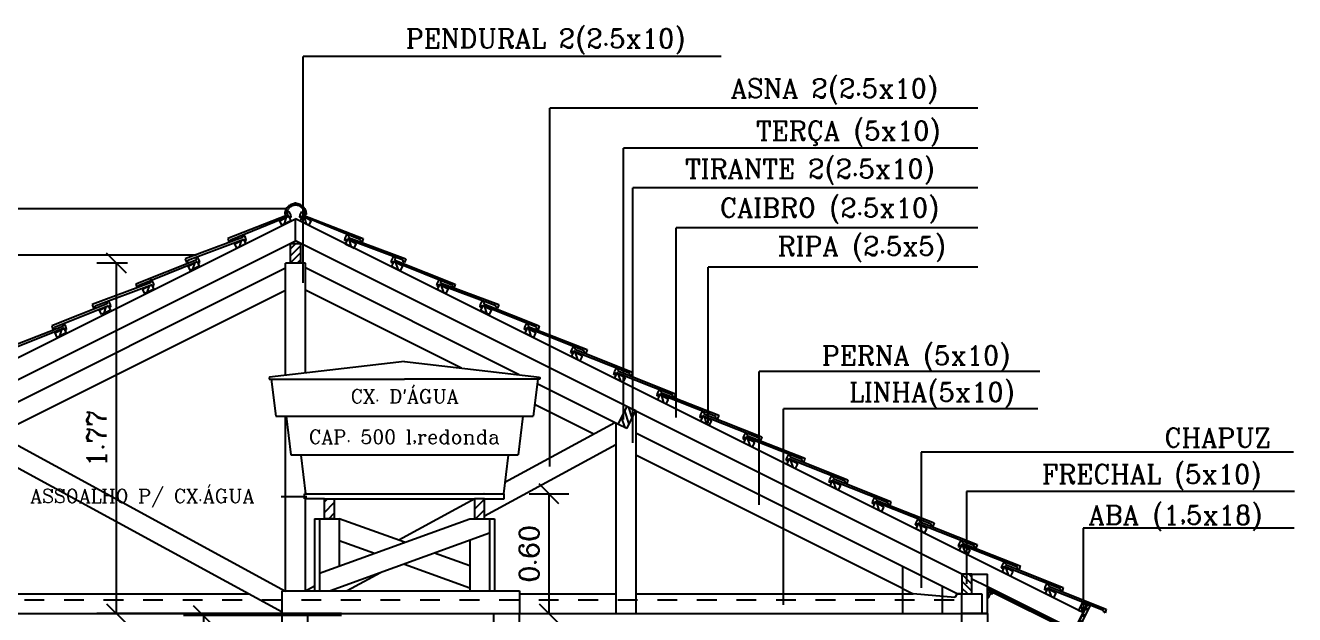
# Model space of a CAD drawing. Extents: x -36 to 60, y 199 to 483.
# Drawn here: x -30.54 to -24.12, y 210.05 to 213.03 of the extents above; entities that cross this region are included whole.
import ezdxf
from ezdxf.enums import TextEntityAlignment as Align

# ---------------------------------------------------------------- set-up
doc = ezdxf.new("R2010")
doc.units = 0
doc.header["$LTSCALE"] = 20
doc.linetypes.add('DASHED2', pattern=[0.375, 0.25, -0.125])
doc.layers.get('0').update_dxf_attribs({"linetype": 'CONTINUOUS'})
doc.layers.get('DEFPOINTS').update_dxf_attribs({"linetype": 'CONTINUOUS'})
for name, color, linetype in [('CONCRETO', 5, 'CONTINUOUS'), ('COTAS', 30, 'CONTINUOUS'), ('MADEIRAME', 244, 'CONTINUOUS'), ('PAREDECORTE', 3, 'CONTINUOUS'), ('PISO', 244, 'CONTINUOUS'), ('TEXTO', 1, 'CONTINUOUS'), ('VISTAL', 30, 'CONTINUOUS'), ('VISTAP', 244, 'CONTINUOUS')]:
    doc.layers.add(name, color=color, linetype=linetype)
doc.styles.add('ROMANC', font='romanc')
doc.dimstyles.get("Standard").update_dxf_attribs({"dimscale": 0, "dimtxt": 0.1, "dimasz": 0.05, "dimexe": 0.1, "dimexo": 0.062, "dimgap": 0.05, "dimtad": 1, "dimtoh": 1, "dimzin": 0, "dimtxsty": 'ROMANC', "dimblk1": 'DOT', "dimblk2": 'DOT', "dimsah": 1, "dimcen": 0.09, "dimclrd": 202, "dimclre": 202, "dimclrt": 244, "dimazin": 3, "dimtfac": 1, "dimtofl": 0, "dimtmove": 0, "dimatfit": 3, "dimtolj": 1, "dimtzin": 0})

# ---------------------------------------------------------------- blocks, each defined once
blk = doc.blocks.new('*X13')
at = {"color": 0, "linetype": 'DASHED2'}
for p, q in [((142.805, 77.539), (142.8141, 77.5481)), ((142.805, 77.5037), (142.83, 77.5287))]:
    blk.add_line(p, q, dxfattribs=at)
blk = doc.blocks.new('*X12')
at = {"color": 0, "linetype": 'DASHED2'}
for p, q in [((142.7874, 77.5214), (142.8024, 77.5364)), ((142.7874, 77.486), (142.8024, 77.501)), ((142.7874, 77.4507), (142.8024, 77.4657)), ((142.7874, 77.4153), (142.8024, 77.4303)), ((142.7874, 77.38), (142.8024, 77.395))]:
    blk.add_line(p, q, dxfattribs=at)
blk = doc.blocks.new('*X10')
at = {"color": 0, "linetype": 'DASHED2'}
for p, q in [((144.7944, 79.1395), (144.7978, 79.143)), ((144.8082, 79.118), (144.8332, 79.143)), ((144.8436, 79.118), (144.8444, 79.1188))]:
    blk.add_line(p, q, dxfattribs=at)
blk = doc.blocks.new('*X6')
at = {"color": 0, "linetype": 'DASHED2'}
for p, q in [((144.1572, 77.7245), (144.1722, 77.7395)), ((144.1572, 77.6892), (144.2072, 77.7392)), ((144.1572, 77.6538), (144.2072, 77.7038)), ((144.1782, 77.6395), (144.2072, 77.6685))]:
    blk.add_line(p, q, dxfattribs=at)
blk = doc.blocks.new('*X9')
at = {"color": 0, "linetype": 'DASHED2'}
for p, q in [((147.0522, 79.1346), (147.0796, 79.162)), ((147.0522, 79.0992), (147.1022, 79.1492)), ((147.0522, 79.0639), (147.1022, 79.1139)), ((147.0856, 79.062), (147.1022, 79.0785))]:
    blk.add_line(p, q, dxfattribs=at)
blk = doc.blocks.new('*X11')
at = {"color": 0, "linetype": 'DASHED2'}
for p, q in [((146.4352, 78.9772), (146.4741, 79.0161)), ((146.4352, 79.0126), (146.4388, 79.0161)), ((146.4352, 78.9419), (146.4852, 78.9919)), ((146.4448, 78.9161), (146.4852, 78.9565)), ((146.4802, 78.9161), (146.4852, 78.9212))]:
    blk.add_line(p, q, dxfattribs=at)
blk = doc.blocks.new('_OBLIQUE')
at = {"color": 0, "linetype": 'BYBLOCK'}
blk.add_line((-0.5, -0.5), (0.5, 0.5), dxfattribs=at)
blk = doc.blocks.new('*D18')
at = {"color": 30, "linetype": 'BYBLOCK'}
for p, q in [((-28.9412, 210.0419), (-29.7396, 210.0419)), ((-29.6396, 210.0419), (-29.6396, 207.4419)), ((-28.9712, 207.4419), (-29.7396, 207.4419))]:
    blk.add_line(p, q, dxfattribs=at)
at = {"layer": 'DEFPOINTS', "color": 0, "linetype": 'BYBLOCK'}
for p in [(-28.0412, 210.0419), (-29.6396, 207.4419), (-28.0712, 207.4419)]:
    blk.add_point(p, dxfattribs=at)
at = {"color": 30, "linetype": 'BYBLOCK', "xscale": 0.1, "yscale": 0.1, "zscale": 0.1}
for p, rotation in [((-29.6396, 210.0419), 90), ((-29.6396, 207.4419), 270)]:
    blk.add_blockref('_OBLIQUE', p, dxfattribs=dict(at, rotation=rotation))
at = {"color": 244, "linetype": 'BYBLOCK', "insert": (-29.7396, 208.7419), "char_height": 0.1, "attachment_point": 5, "rotation": 90, "style": 'ROMANC'}
blk.add_mtext('\\A1;2.60', dxfattribs=at)
blk = doc.blocks.new('*D19')
at = {"color": 30, "linetype": 'BYBLOCK'}
for p, q in [((-30.0237, 211.8244), (-30.1787, 211.8244)), ((-30.0787, 210.0519), (-30.0787, 211.8244)), ((-28.9412, 210.0519), (-30.1787, 210.0519))]:
    blk.add_line(p, q, dxfattribs=at)
at = {"layer": 'DEFPOINTS', "color": 0, "linetype": 'BYBLOCK'}
for p in [(-30.0787, 211.8244), (-29.1237, 211.8244), (-28.0412, 210.0519)]:
    blk.add_point(p, dxfattribs=at)
at = {"color": 30, "linetype": 'BYBLOCK', "xscale": 0.1, "yscale": 0.1, "zscale": 0.1}
for p, rotation in [((-30.0787, 211.8244), 90), ((-30.0787, 210.0519), 270)]:
    blk.add_blockref('_OBLIQUE', p, dxfattribs=dict(at, rotation=rotation))
at = {"color": 244, "linetype": 'BYBLOCK', "insert": (-30.1787, 210.9381), "char_height": 0.1, "attachment_point": 5, "rotation": 90, "style": 'ROMANC'}
blk.add_mtext('\\A1;1.77', dxfattribs=at)
blk = doc.blocks.new('*D20')
at = {"color": 30, "linetype": 'BYBLOCK'}
for p, q in [((-27.9913, 210.6578), (-27.7921, 210.6578)), ((-27.8921, 210.6578), (-27.8921, 210.0519)), ((-27.9099, 210.0519), (-27.7921, 210.0519))]:
    blk.add_line(p, q, dxfattribs=at)
at = {"layer": 'DEFPOINTS', "color": 0, "linetype": 'BYBLOCK'}
for p in [(-28.8913, 210.6578), (-28.8099, 210.0519), (-27.8921, 210.0519)]:
    blk.add_point(p, dxfattribs=at)
at = {"color": 30, "linetype": 'BYBLOCK', "xscale": 0.1, "yscale": 0.1, "zscale": 0.1}
for p, rotation in [((-27.8921, 210.6578), 90), ((-27.8921, 210.0519), 270)]:
    blk.add_blockref('_OBLIQUE', p, dxfattribs=dict(at, rotation=rotation))
at = {"color": 244, "linetype": 'BYBLOCK', "insert": (-27.9921, 210.3548), "char_height": 0.1, "attachment_point": 5, "rotation": 90, "style": 'ROMANC'}
blk.add_mtext('\\A1;{0.60}', dxfattribs=at)
blk = doc.blocks.new('*D21')
at = {"color": 30, "linetype": 'BYBLOCK'}
for p, q in [((-25.0737, 209.7634), (-25.0737, 209.5895)), ((-25.6737, 209.6895), (-25.0737, 209.6895)), ((-25.6737, 209.5901), (-25.6737, 209.5895))]:
    blk.add_line(p, q, dxfattribs=at)
at = {"layer": 'DEFPOINTS', "color": 0, "linetype": 'BYBLOCK'}
for p in [(-25.0737, 210.6634), (-25.6737, 210.4901), (-25.0737, 209.6895)]:
    blk.add_point(p, dxfattribs=at)
at = {"color": 30, "linetype": 'BYBLOCK', "xscale": 0.1, "yscale": 0.1, "zscale": 0.1, "rotation": 180}
blk.add_blockref('_OBLIQUE', (-25.6737, 209.6895), dxfattribs=at)
at = {"color": 30, "linetype": 'BYBLOCK', "xscale": 0.1, "yscale": 0.1, "zscale": 0.1}
blk.add_blockref('_OBLIQUE', (-25.0737, 209.6895), dxfattribs=at)
at = {"color": 244, "linetype": 'BYBLOCK', "insert": (-25.3737, 209.7895), "char_height": 0.1, "attachment_point": 5, "style": 'ROMANC'}
blk.add_mtext('\\A1;0.60', dxfattribs=at)
blk = doc.blocks.new('*X22')
at = {"color": 0, "linetype": 'CONTINUOUS'}
for p, q in [((15.5718, 230.6737), (15.5873, 230.6891)), ((15.5718, 230.6207), (15.6218, 230.6707)), ((16.3313, 230.6376), (16.3813, 230.6876)), ((15.5933, 230.5891), (15.6218, 230.6176)), ((16.3358, 230.5891), (16.3813, 230.6346))]:
    blk.add_line(p, q, dxfattribs=at)

msp = doc.modelspace()

# ---------------------------------------------------------------- linework, layer by layer
at = {"layer": 'CONCRETO', "color": 5, "linetype": 'CONTINUOUS'}
for p, q in [((-29.2412, 209.9019), (-29.2412, 210.0519)), ((-29.2412, 210.0519), (-29.1112, 210.0519)), ((-29.1112, 209.9019), (-29.1112, 210.0519)), ((-28.1712, 209.9019), (-28.1712, 210.0519)), ((-28.1712, 210.0519), (-28.0412, 210.0519)), ((-28.0412, 209.9019), (-28.0412, 210.0519)), ((-25.8037, 209.9019), (-25.8037, 210.0519)), ((-25.8037, 210.0519), (-25.6737, 210.0519)), ((-25.6737, 210.0519), (-25.6737, 209.9019))]:
    msp.add_line(p, q, dxfattribs=at)
at = {"layer": 'CONCRETO', "linetype": 'CONTINUOUS'}
msp.add_line((-25.6737, 210.0519), (-25.8037, 210.0519), dxfattribs=at)
at = {"layer": 'COTAS', "color": 30}
msp.add_line((-29.1163, 210.6418), (-29.2459, 210.6418), dxfattribs=at)
at = {"layer": 'COTAS', "color": 244, "linetype": 'CONTINUOUS'}
msp.add_line((-29.2412, 210.0519), (-28.0412, 210.0519), dxfattribs=at)
at = {"layer": 'MADEIRAME', "color": 30, "linetype": 'CONTINUOUS'}
for p, q in [((-30.7889, 211.0175), (-29.2237, 210.1657)), ((-27.5584, 211.0175), (-28.1156, 210.7143)), ((-27.4494, 210.963), (-27.4535, 210.9608)), ((-30.7938, 210.9063), (-29.2412, 210.0614)), ((-27.5535, 210.9063), (-28.2178, 210.5448)), ((-28.2668, 210.632), (-28.6511, 210.4229)), ((-28.7442, 210.2584), (-28.9122, 210.1669)), ((-29.0773, 210.191), (-29.1237, 210.1657)), ((-30.7938, 210.1519), (-29.4074, 210.1519)), ((-28.0412, 210.1519), (-27.5535, 210.1519)), ((-27.4535, 210.1519), (-26.0509, 210.1519)), ((-25.8273, 210.1519), (-25.8037, 210.1519)), ((-32.5437, 210.0519), (-29.2412, 210.0519)), ((-29.1112, 210.0519), (-28.1712, 210.0519)), ((-28.0412, 210.0519), (-25.8037, 210.0519))]:
    msp.add_line(p, q, dxfattribs=at)
at = {"layer": 'MADEIRAME', "color": 244, "linetype": 'CONTINUOUS'}
for p, q in [((-28.2194, 210.6578), (-28.2209, 210.657)), ((-29.2412, 210.0519), (-29.2412, 210.1669))]:
    msp.add_line(p, q, dxfattribs=at)
at = {"layer": 'PAREDECORTE', "color": 3}
for p, q in [((-25.7537, 210.2519), (-25.6737, 210.2519)), ((-25.6737, 210.0519), (-25.6737, 210.2519)), ((-25.8037, 210.0519), (-25.8037, 210.1519))]:
    msp.add_line(p, q, dxfattribs=at)
at = {"layer": 'PISO', "color": 30, "linetype": 'CONTINUOUS'}
for p, q in [((-29.1355, 211.7251), (-29.1355, 212.87)), ((-27.888, 210.7966), (-27.888, 212.6085)), ((-27.5151, 211.0331), (-27.5151, 212.4056))]:
    msp.add_line(p, q, dxfattribs=at)
at = {"layer": 'PISO', "color": 244}
for p, q in [((-29.2412, 210.1669), (-28.0412, 210.1669)), ((-28.0412, 210.1669), (-28.0412, 210.0519))]:
    msp.add_line(p, q, dxfattribs=at)
at = {"layer": 'TEXTO', "color": 30, "linetype": 'CONTINUOUS'}
for p, q in [((-27.022, 212.87), (-29.1355, 212.87)), ((-25.7229, 212.6085), (-27.888, 212.6085)), ((-25.7229, 212.4056), (-27.5151, 212.4056)), ((-27.4681, 210.9153), (-27.4681, 212.2047)), ((-25.7229, 212.2047), (-27.4681, 212.2047)), ((-31.8387, 212.1007), (-29.2191, 212.1007)), ((-25.7229, 212.0029), (-27.2485, 212.0029)), ((-27.2485, 211.0436), (-27.2485, 212.0029)), ((-31.8371, 211.8671), (-29.6734, 211.8671)), ((-27.0871, 211.0148), (-27.0871, 211.8047)), ((-25.7229, 211.8047), (-27.0871, 211.8047)), ((-25.4105, 211.2766), (-26.8287, 211.2766)), ((-26.8287, 210.6017), (-26.8287, 211.2766)), ((-26.7056, 210.0971), (-26.7056, 211.0882)), ((-25.4197, 211.0882), (-26.7056, 211.0882)), ((-24.1274, 210.8681), (-26.0094, 210.8681)), ((-26.0094, 210.8681), (-26.0094, 210.1819)), ((-24.1216, 210.6698), (-25.7811, 210.6698)), ((-25.7811, 210.6698), (-25.7811, 210.2028)), ((-24.1237, 210.4835), (-25.1903, 210.4835)), ((-25.1903, 210.4835), (-25.1903, 210.0362))]:
    msp.add_line(p, q, dxfattribs=at)
at = {"layer": 'VISTAL', "color": 30}
for p, q in [((-33.1549, 210.0581), (-29.1737, 212.0487)), ((-25.1924, 210.0581), (-29.1737, 212.0487)), ((-29.1737, 211.9369), (-29.1737, 212.0487)), ((-32.5437, 210.2519), (-29.1737, 211.9369)), ((-25.8037, 210.2519), (-29.1737, 211.9369)), ((-29.2237, 211.257), (-29.2237, 211.8244)), ((-29.1237, 211.2688), (-29.1237, 211.8244)), ((-30.6818, 210.9592), (-29.2237, 211.6883)), ((-28.335, 211.294), (-29.1237, 211.6883)), ((-27.6655, 210.9592), (-27.9646, 211.1088)), ((-29.2237, 210.1657), (-29.2237, 211.0512)), ((-27.4535, 211.077), (-27.4535, 210.0519)), ((-27.5535, 211.015), (-27.5535, 210.0519)), ((-25.8273, 210.1519), (-27.4535, 210.965)), ((-26.1037, 210.1783), (-27.4535, 210.8532)), ((-29.1237, 210.1657), (-29.1237, 210.632)), ((-26.1037, 210.2901), (-26.1037, 210.0519)), ((-25.9037, 210.1901), (-25.9037, 210.0519)), ((-25.2371, 209.9686), (-25.6737, 210.1869)), ((-25.8037, 210.1519), (-25.7037, 210.1519))]:
    msp.add_line(p, q, dxfattribs=at)
at = {"layer": 'VISTAL', "color": 244, "linetype": 'CONTINUOUS'}
for p, q in [((-29.1273, 210.657), (-28.1178, 210.657)), ((-29.1273, 210.632), (-29.1273, 210.657)), ((-29.0273, 210.632), (-29.1273, 210.632)), ((-29.0273, 210.632), (-28.2678, 210.632)), ((-29.0273, 210.532), (-29.0273, 210.632)), ((-28.9773, 210.632), (-28.9773, 210.532)), ((-28.2178, 210.632), (-28.2678, 210.632)), ((-28.2678, 210.632), (-28.2678, 210.532)), ((-28.2178, 210.632), (-28.1178, 210.632)), ((-28.2178, 210.532), (-28.2178, 210.632)), ((-28.1178, 210.632), (-28.1178, 210.657)), ((-29.0773, 210.532), (-29.0773, 210.1669)), ((-29.0523, 210.532), (-29.0523, 210.1669)), ((-29.0523, 210.2568), (-28.2928, 210.532)), ((-28.9773, 210.532), (-29.0273, 210.532)), ((-28.9523, 210.532), (-28.9523, 210.293)), ((-28.6225, 210.4125), (-28.9523, 210.532)), ((-28.2928, 210.532), (-28.1678, 210.532)), ((-28.1928, 210.532), (-28.1928, 210.1669)), ((-28.1678, 210.532), (-28.1678, 210.1669)), ((-28.1928, 210.4582), (-28.9965, 210.1669)), ((-28.9523, 210.422), (-28.7744, 210.3575)), ((-28.2928, 210.422), (-28.2928, 210.1669)), ((-28.2928, 210.293), (-28.4707, 210.3575)), ((-28.6225, 210.3025), (-28.2928, 210.183))]:
    msp.add_line(p, q, dxfattribs=at)
at = {"layer": 'VISTAL', "color": 244}
msp.add_line((-29.1237, 210.657), (-29.1237, 210.6669), dxfattribs=at)
at = {"layer": 'VISTAL', "linetype": 'CONTINUOUS'}
msp.add_line((-29.0773, 210.532), (-28.9523, 210.532), dxfattribs=at)
at = {"layer": 'VISTAL', "color": 30, "linetype": 'DASHED2', "ltscale": 0.1}
for p, q in [((-25.6737, 210.1869), (-25.7537, 210.2269)), ((-26.1037, 210.1783), (-26.0509, 210.1519)), ((-25.8392, 210.133), (-26.0509, 210.1519)), ((-25.7037, 210.1519), (-25.7037, 210.0519)), ((-25.7037, 210.1519), (-25.7037, 210.0519))]:
    msp.add_line(p, q, dxfattribs=at)
at = {"layer": 'VISTAL', "color": 30, "linetype": 'DASHED2'}
msp.add_line((-25.1924, 210.0581), (-25.2371, 209.9686), dxfattribs=at)
at = {"layer": 'VISTAP', "color": 30, "linetype": 'DASHED2'}
for p, q in [((-29.1759, 212.1296), (-29.1787, 212.125)), ((-29.1759, 212.1296), (-29.1701, 212.1296)), ((-29.1701, 212.1296), (-29.1674, 212.125)), ((-29.2132, 212.0679), (-29.516, 211.9483)), ((-29.5029, 211.9419), (-29.2063, 212.0631)), ((-29.2283, 212.0704), (-29.2202, 212.0736)), ((-29.2063, 212.0856), (-29.2156, 212.0823)), ((-29.2156, 212.0823), (-29.2132, 212.0679)), ((-29.1977, 212.0686), (-29.2063, 212.0856)), ((-29.2063, 212.0631), (-29.2003, 212.0544)), ((-29.2003, 212.0544), (-29.195, 212.0565)), ((-29.195, 212.0565), (-29.1977, 212.0686)), ((-29.1523, 212.0565), (-29.1496, 212.0686)), ((-29.147, 212.0544), (-29.1523, 212.0565)), ((-29.1496, 212.0686), (-29.141, 212.0856)), ((-29.141, 212.0631), (-29.147, 212.0544)), ((-29.141, 212.0856), (-29.1317, 212.0823)), ((-28.8444, 211.9419), (-29.141, 212.0631)), ((-29.1317, 212.0823), (-29.1341, 212.0679)), ((-29.1341, 212.0679), (-28.8313, 211.9483)), ((-29.1263, 212.0733), (-29.1182, 212.0701)), ((-29.4415, 211.9545), (-29.7313, 211.8468)), ((-29.7174, 211.8401), (-29.4344, 211.9466)), ((-29.516, 211.9483), (-29.5109, 211.9316)), ((-29.5109, 211.9316), (-29.5033, 211.9347)), ((-29.5033, 211.9347), (-29.5029, 211.9419)), ((-29.434, 211.9685), (-29.4433, 211.9652)), ((-29.4433, 211.9652), (-29.4415, 211.9545)), ((-29.4344, 211.9466), (-29.428, 211.9373)), ((-29.4255, 211.9515), (-29.434, 211.9685)), ((-29.428, 211.9373), (-29.4227, 211.9394)), ((-29.4227, 211.9394), (-29.4255, 211.9515)), ((-28.9246, 211.9394), (-28.9218, 211.9515)), ((-28.9193, 211.9373), (-28.9246, 211.9394)), ((-28.9218, 211.9515), (-28.9133, 211.9685)), ((-28.9129, 211.9466), (-28.9193, 211.9373)), ((-28.9133, 211.9685), (-28.904, 211.9652)), ((-28.6299, 211.8401), (-28.9129, 211.9466)), ((-28.904, 211.9652), (-28.9058, 211.9545)), ((-28.9058, 211.9545), (-28.616, 211.8468)), ((-28.844, 211.9347), (-28.8444, 211.9419)), ((-28.8364, 211.9316), (-28.844, 211.9347)), ((-28.8313, 211.9483), (-28.8364, 211.9316)), ((-29.6688, 211.8566), (-29.6782, 211.8533)), ((-29.6782, 211.8533), (-29.6759, 211.8394)), ((-29.6603, 211.8396), (-29.6688, 211.8566)), ((-28.687, 211.8396), (-28.6785, 211.8566)), ((-28.6785, 211.8566), (-28.6691, 211.8533)), ((-28.6691, 211.8533), (-28.6714, 211.8394)), ((-29.6759, 211.8394), (-29.9813, 211.7187)), ((-29.9685, 211.7116), (-29.6683, 211.8333)), ((-29.7313, 211.8468), (-29.7255, 211.828)), ((-29.7255, 211.828), (-29.7179, 211.831)), ((-29.7179, 211.831), (-29.7174, 211.8401)), ((-29.6683, 211.8333), (-29.6629, 211.8254)), ((-29.6629, 211.8254), (-29.6576, 211.8275)), ((-29.6576, 211.8275), (-29.6603, 211.8396)), ((-28.6897, 211.8275), (-28.687, 211.8396)), ((-28.6844, 211.8254), (-28.6897, 211.8275)), ((-28.679, 211.8333), (-28.6844, 211.8254)), ((-28.3788, 211.7116), (-28.679, 211.8333)), ((-28.6714, 211.8394), (-28.366, 211.7187)), ((-28.6294, 211.831), (-28.6299, 211.8401)), ((-28.6218, 211.828), (-28.6294, 211.831)), ((-28.616, 211.8468), (-28.6218, 211.828)), ((-29.907, 211.7253), (-30.2011, 211.6154)), ((-29.8995, 211.7397), (-29.9088, 211.7364)), ((-29.9088, 211.7364), (-29.907, 211.7253)), ((-29.891, 211.7227), (-29.8995, 211.7397)), ((-29.8882, 211.7106), (-29.891, 211.7227)), ((-28.4591, 211.7106), (-28.4563, 211.7227)), ((-28.4563, 211.7227), (-28.4478, 211.7397)), ((-28.4478, 211.7397), (-28.4385, 211.7364)), ((-28.4385, 211.7364), (-28.4403, 211.7253)), ((-28.4403, 211.7253), (-28.1462, 211.6154)), ((-30.1872, 211.6087), (-29.8989, 211.7163)), ((-29.9813, 211.7187), (-29.9765, 211.7028)), ((-29.9765, 211.7028), (-29.9689, 211.7059)), ((-29.9765, 211.7028), (-29.9689, 211.7059)), ((-29.9689, 211.7059), (-29.9685, 211.7116)), ((-29.8989, 211.7163), (-29.8935, 211.7085)), ((-29.8935, 211.7085), (-29.8882, 211.7106)), ((-28.4538, 211.7085), (-28.4591, 211.7106)), ((-28.4484, 211.7163), (-28.4538, 211.7085)), ((-28.1601, 211.6087), (-28.4484, 211.7163)), ((-28.3784, 211.7059), (-28.3788, 211.7116)), ((-28.3708, 211.7028), (-28.3784, 211.7059)), ((-28.3708, 211.7028), (-28.3784, 211.7059)), ((-28.366, 211.7187), (-28.3708, 211.7028)), ((-30.1258, 211.6191), (-30.4065, 211.5081)), ((-30.3926, 211.5014), (-30.1189, 211.6108)), ((-30.2011, 211.6154), (-30.1953, 211.5966)), ((-30.1953, 211.5966), (-30.1877, 211.5997)), ((-30.1877, 211.5997), (-30.1872, 211.6087)), ((-30.118, 211.632), (-30.1274, 211.6288)), ((-30.1274, 211.6288), (-30.1258, 211.6191)), ((-30.1189, 211.6108), (-30.112, 211.6008)), ((-30.1095, 211.615), (-30.118, 211.632)), ((-30.112, 211.6008), (-30.1068, 211.6029)), ((-30.1068, 211.6029), (-30.1095, 211.615)), ((-28.2405, 211.6029), (-28.2378, 211.615)), ((-28.2353, 211.6008), (-28.2405, 211.6029)), ((-28.2378, 211.615), (-28.2293, 211.632)), ((-28.2284, 211.6108), (-28.2353, 211.6008)), ((-28.2293, 211.632), (-28.2199, 211.6288)), ((-27.9547, 211.5014), (-28.2284, 211.6108)), ((-28.2199, 211.6288), (-28.2215, 211.6191)), ((-28.2215, 211.6191), (-27.9408, 211.5081)), ((-28.1596, 211.5997), (-28.1601, 211.6087)), ((-28.152, 211.5966), (-28.1596, 211.5997)), ((-28.1462, 211.6154), (-28.152, 211.5966)), ((-30.3502, 211.5048), (-30.6484, 211.3885)), ((-30.6341, 211.3818), (-30.3433, 211.4968)), ((-30.4065, 211.5081), (-30.4007, 211.4893)), ((-30.4007, 211.4893), (-30.3931, 211.4924)), ((-30.3931, 211.4924), (-30.3926, 211.5014)), ((-30.3425, 211.5182), (-30.3519, 211.5149)), ((-30.3519, 211.5149), (-30.3502, 211.5048)), ((-30.3433, 211.4968), (-30.3366, 211.487)), ((-30.334, 211.5012), (-30.3425, 211.5182)), ((-30.3366, 211.487), (-30.3313, 211.4891)), ((-30.3313, 211.4891), (-30.334, 211.5012)), ((-28.016, 211.4891), (-28.0133, 211.5012)), ((-28.0107, 211.487), (-28.016, 211.4891)), ((-28.0133, 211.5012), (-28.0048, 211.5182)), ((-28.004, 211.4968), (-28.0107, 211.487)), ((-28.0048, 211.5182), (-27.9954, 211.5149)), ((-27.7132, 211.3818), (-28.004, 211.4968)), ((-27.9954, 211.5149), (-27.9971, 211.5048)), ((-27.9971, 211.5048), (-27.6989, 211.3885)), ((-27.9542, 211.4924), (-27.9547, 211.5014)), ((-27.9466, 211.4893), (-27.9542, 211.4924)), ((-27.9408, 211.5081), (-27.9466, 211.4893)), ((-27.7811, 211.3709), (-27.7784, 211.383)), ((-27.7759, 211.3688), (-27.7811, 211.3709)), ((-27.7784, 211.383), (-27.7699, 211.4)), ((-27.7687, 211.3792), (-27.7759, 211.3688)), ((-27.7699, 211.4), (-27.7605, 211.3967)), ((-27.4832, 211.2664), (-27.7687, 211.3792)), ((-27.7605, 211.3967), (-27.7619, 211.3887)), ((-27.7619, 211.3887), (-27.4694, 211.2731)), ((-27.7126, 211.3716), (-27.7132, 211.3818)), ((-27.705, 211.3685), (-27.7126, 211.3716)), ((-27.6989, 211.3885), (-27.705, 211.3685)), ((-27.5633, 211.262), (-27.5606, 211.2741)), ((-27.5606, 211.2741), (-27.5521, 211.2911)), ((-27.5521, 211.2911), (-27.5427, 211.2878)), ((-27.5427, 211.2878), (-27.5441, 211.2798)), ((-27.5441, 211.2798), (-27.2516, 211.1642)), ((-27.4694, 211.2731), (-27.4751, 211.2542)), ((-27.5581, 211.2599), (-27.5633, 211.262)), ((-27.5509, 211.2703), (-27.5581, 211.2599)), ((-27.2654, 211.1575), (-27.5509, 211.2703)), ((-27.4827, 211.2573), (-27.4832, 211.2664)), ((-27.4751, 211.2542), (-27.4827, 211.2573)), ((-27.3456, 211.1531), (-27.3428, 211.1652)), ((-27.3403, 211.151), (-27.3456, 211.1531)), ((-27.3428, 211.1652), (-27.3343, 211.1822)), ((-27.3331, 211.1614), (-27.3403, 211.151)), ((-27.3343, 211.1822), (-27.325, 211.1789)), ((-27.0477, 211.0486), (-27.3331, 211.1614)), ((-27.325, 211.1789), (-27.3263, 211.1709)), ((-27.3263, 211.1709), (-27.0338, 211.0553)), ((-27.2649, 211.1484), (-27.2654, 211.1575)), ((-27.2573, 211.1453), (-27.2649, 211.1484)), ((-27.2516, 211.1642), (-27.2573, 211.1453)), ((-27.1278, 211.0442), (-27.125, 211.0563)), ((-27.1225, 211.0421), (-27.1278, 211.0442)), ((-27.125, 211.0563), (-27.1165, 211.0733)), ((-27.1153, 211.0525), (-27.1225, 211.0421)), ((-27.1165, 211.0733), (-27.1072, 211.07)), ((-26.8299, 210.9397), (-27.1153, 211.0525)), ((-27.1072, 211.07), (-27.1085, 211.062)), ((-27.1085, 211.062), (-26.816, 210.9464)), ((-27.0471, 211.0395), (-27.0477, 211.0486)), ((-27.0395, 211.0364), (-27.0471, 211.0395)), ((-27.0338, 211.0553), (-27.0395, 211.0364)), ((-26.9072, 210.9474), (-26.8987, 210.9644)), ((-26.8987, 210.9644), (-26.8894, 210.9611)), ((-26.8894, 210.9611), (-26.8907, 210.9531)), ((-26.8907, 210.9531), (-26.5982, 210.8375)), ((-26.91, 210.9353), (-26.9072, 210.9474)), ((-26.9047, 210.9332), (-26.91, 210.9353)), ((-26.8975, 210.9436), (-26.9047, 210.9332)), ((-26.6121, 210.8308), (-26.8975, 210.9436)), ((-26.8293, 210.9306), (-26.8299, 210.9397)), ((-26.8217, 210.9276), (-26.8293, 210.9306)), ((-26.816, 210.9464), (-26.8217, 210.9276)), ((-26.6922, 210.8264), (-26.6894, 210.8385)), ((-26.6869, 210.8243), (-26.6922, 210.8264)), ((-26.6894, 210.8385), (-26.6809, 210.8555)), ((-26.6797, 210.8347), (-26.6869, 210.8243)), ((-26.6809, 210.8555), (-26.6716, 210.8522)), ((-26.3943, 210.7219), (-26.6797, 210.8347)), ((-26.6716, 210.8522), (-26.6729, 210.8442)), ((-26.6729, 210.8442), (-26.3804, 210.7286)), ((-26.6116, 210.8217), (-26.6121, 210.8308)), ((-26.5982, 210.8375), (-26.604, 210.8187)), ((-26.604, 210.8187), (-26.6116, 210.8217)), ((-26.4744, 210.7175), (-26.4716, 210.7296)), ((-26.4691, 210.7154), (-26.4744, 210.7175)), ((-26.4716, 210.7296), (-26.4631, 210.7466)), ((-26.4619, 210.7258), (-26.4691, 210.7154)), ((-26.4631, 210.7466), (-26.4538, 210.7433)), ((-26.1765, 210.613), (-26.4619, 210.7258)), ((-26.4538, 210.7433), (-26.4551, 210.7353)), ((-26.4551, 210.7353), (-26.1626, 210.6197)), ((-26.3938, 210.7128), (-26.3943, 210.7219)), ((-26.3862, 210.7098), (-26.3938, 210.7128)), ((-26.3804, 210.7286), (-26.3862, 210.7098)), ((-26.2538, 210.6207), (-26.2453, 210.6377)), ((-26.2453, 210.6377), (-26.236, 210.6344)), ((-26.236, 210.6344), (-26.2373, 210.6264)), ((-26.2566, 210.6086), (-26.2538, 210.6207)), ((-26.2513, 210.6065), (-26.2566, 210.6086)), ((-26.2441, 210.6169), (-26.2513, 210.6065)), ((-25.9587, 210.5041), (-26.2441, 210.6169)), ((-26.2373, 210.6264), (-25.9448, 210.5108)), ((-26.176, 210.6039), (-26.1765, 210.613)), ((-26.1684, 210.6009), (-26.176, 210.6039)), ((-26.1626, 210.6197), (-26.1684, 210.6009)), ((-26.0388, 210.4997), (-26.036, 210.5118)), ((-26.036, 210.5118), (-26.0275, 210.5288)), ((-26.0263, 210.508), (-26.0335, 210.4976)), ((-26.0275, 210.5288), (-26.0182, 210.5255)), ((-25.7409, 210.3952), (-26.0263, 210.508)), ((-26.0182, 210.5255), (-26.0195, 210.5175)), ((-26.0195, 210.5175), (-25.727, 210.4019)), ((-25.9582, 210.4951), (-25.9587, 210.5041)), ((-25.9448, 210.5108), (-25.9506, 210.492)), ((-26.0335, 210.4976), (-26.0388, 210.4997)), ((-25.9506, 210.492), (-25.9582, 210.4951)), ((-25.821, 210.3908), (-25.8182, 210.4029)), ((-25.821, 210.3908), (-25.8182, 210.4029)), ((-25.8157, 210.3887), (-25.821, 210.3908)), ((-25.8157, 210.3887), (-25.821, 210.3908)), ((-25.8182, 210.4029), (-25.8097, 210.4199)), ((-25.8182, 210.4029), (-25.8097, 210.4199)), ((-25.8086, 210.3991), (-25.8157, 210.3887)), ((-25.8086, 210.3991), (-25.8157, 210.3887)), ((-25.8097, 210.4199), (-25.8004, 210.4166)), ((-25.8097, 210.4199), (-25.8004, 210.4166)), ((-25.5231, 210.2863), (-25.8086, 210.3991)), ((-25.8004, 210.4166), (-25.8017, 210.4086)), ((-25.8004, 210.4166), (-25.8017, 210.4086)), ((-25.8004, 210.4166), (-25.8017, 210.4086)), ((-25.8017, 210.4086), (-25.5092, 210.293)), ((-25.7404, 210.3862), (-25.7409, 210.3952)), ((-25.7404, 210.3862), (-25.7409, 210.3952)), ((-25.7328, 210.3831), (-25.7404, 210.3862)), ((-25.7328, 210.3831), (-25.7404, 210.3862)), ((-25.727, 210.4019), (-25.7328, 210.3831)), ((-25.727, 210.4019), (-25.7328, 210.3831)), ((-25.6005, 210.294), (-25.5919, 210.311)), ((-25.5919, 210.311), (-25.5826, 210.3077)), ((-25.6032, 210.2819), (-25.6005, 210.294)), ((-25.5979, 210.2798), (-25.6032, 210.2819)), ((-25.5908, 210.2902), (-25.5979, 210.2798)), ((-25.3053, 210.1774), (-25.5908, 210.2902)), ((-25.5826, 210.3077), (-25.5839, 210.2997)), ((-25.5839, 210.2997), (-25.2914, 210.1841)), ((-25.5226, 210.2773), (-25.5231, 210.2863)), ((-25.515, 210.2742), (-25.5226, 210.2773)), ((-25.5092, 210.293), (-25.515, 210.2742)), ((-25.3854, 210.173), (-25.3827, 210.1851)), ((-25.3827, 210.1851), (-25.3742, 210.2021)), ((-25.3742, 210.2021), (-25.3648, 210.1988)), ((-25.3648, 210.1988), (-25.3662, 210.1908)), ((-25.3662, 210.1908), (-25.0737, 210.0752)), ((-25.2914, 210.1841), (-25.2972, 210.1653)), ((-25.6732, 210.1577), (-25.6732, 210.1327)), ((-25.6482, 210.1577), (-25.6732, 210.1577)), ((-25.6732, 210.1327), (-25.6682, 210.1327)), ((-25.6722, 210.1705), (-25.6679, 210.1795)), ((-25.6482, 210.1577), (-25.6482, 210.1528)), ((-25.3801, 210.1709), (-25.3854, 210.173)), ((-25.373, 210.1813), (-25.3801, 210.1709)), ((-25.0875, 210.0685), (-25.373, 210.1813)), ((-25.3048, 210.1684), (-25.3053, 210.1774)), ((-25.2972, 210.1653), (-25.3048, 210.1684)), ((-25.1697, 210.0974), (-25.2451, 209.9467)), ((-25.1563, 210.0907), (-25.2316, 209.94)), ((-25.1697, 210.0974), (-25.1563, 210.0907)), ((-25.087, 210.0595), (-25.0875, 210.0685)), ((-25.0794, 210.0564), (-25.087, 210.0595)), ((-25.0737, 210.0752), (-25.0794, 210.0564))]:
    msp.add_line(p, q, dxfattribs=at)
at = {"layer": 'VISTAP'}
for p, q in [((-29.1987, 211.9244), (-29.1487, 211.9244)), ((-29.1987, 211.8244), (-29.1987, 211.9244)), ((-29.1487, 211.9244), (-29.1487, 211.8244)), ((-25.8037, 210.2519), (-25.8037, 210.1519)), ((-25.7537, 210.2519), (-25.8037, 210.2519)), ((-25.7537, 210.1519), (-25.7537, 210.2519))]:
    msp.add_line(p, q, dxfattribs=at)
at = {"layer": 'VISTAP', "color": 30}
for p, q in [((-29.1237, 211.8244), (-29.2237, 211.8244)), ((-25.8037, 210.1519), (-25.8273, 210.1519)), ((-25.2434, 209.9561), (-25.6722, 210.1705)), ((-25.2389, 209.965), (-25.6679, 210.1795))]:
    msp.add_line(p, q, dxfattribs=at)
at = {"layer": 'VISTAP', "linetype": 'CONTINUOUS'}
for p, q in [((-28.6225, 211.3279), (-29.305, 211.2474)), ((-28.6225, 211.3279), (-27.94, 211.2474)), ((-29.3072, 211.2453), (-29.3074, 211.2441)), ((-29.3074, 211.2441), (-29.3074, 211.243)), ((-29.3074, 211.243), (-29.3074, 211.2422)), ((-29.3074, 211.2422), (-29.3074, 211.237)), ((-29.3074, 211.237), (-28.6225, 211.237)), ((-29.3065, 211.2465), (-29.3072, 211.2453)), ((-29.305, 211.2474), (-29.3065, 211.2465)), ((-29.2962, 211.237), (-29.2734, 211.0512)), ((-27.9377, 211.237), (-28.6225, 211.237)), ((-27.9489, 211.237), (-27.9717, 211.0512)), ((-27.94, 211.2474), (-27.9386, 211.2465)), ((-27.9386, 211.2465), (-27.9378, 211.2453)), ((-27.9378, 211.2453), (-27.9377, 211.2441)), ((-27.9377, 211.2441), (-27.9377, 211.243)), ((-27.9377, 211.243), (-27.9377, 211.2422)), ((-27.9377, 211.2422), (-27.9377, 211.237)), ((-29.2734, 211.0512), (-27.9717, 211.0512)), ((-29.2208, 211.0508), (-29.1967, 210.8545)), ((-28.0243, 211.0508), (-28.0484, 210.8545)), ((-29.1967, 210.8545), (-28.0484, 210.8545)), ((-29.1466, 210.8538), (-29.1225, 210.6578)), ((-28.0985, 210.8538), (-28.1225, 210.6578))]:
    msp.add_line(p, q, dxfattribs=at)
at = {"layer": 'VISTAP', "linetype": 'DASHED2'}
for p, q in [((-27.4535, 211.077), (-27.4982, 211.0993)), ((-27.4982, 210.9875), (-27.5429, 211.0099))]:
    msp.add_line(p, q, dxfattribs=at)
at = {"layer": 'VISTAP', "color": 244, "linetype": 'CONTINUOUS'}
msp.add_line((-29.1225, 210.6578), (-28.1225, 210.6578), dxfattribs=at)
at = {"layer": 'VISTAP', "color": 30, "linetype": 'DASHED2', "ltscale": 0.02}
msp.add_line((-32.5437, 210.1219), (-25.8037, 210.1219), dxfattribs=at)
at = {"layer": 'VISTAP', "color": 30, "linetype": 'DASHED2', "ltscale": 0.1}
for p, q in [((-26.1037, 210.1519), (-26.0509, 210.1519)), ((-25.8273, 210.1519), (-25.8392, 210.133))]:
    msp.add_line(p, q, dxfattribs=at)
at = {"layer": 'VISTAP', "color": 30, "linetype": 'DASHED2'}
for points in [[(-29.2421, 212.0166), (-29.2532, 212.0389), (-29.2085, 212.0613), (-29.1973, 212.0389)], [(-29.1052, 212.0166), (-29.0941, 212.0389), (-29.1388, 212.0613), (-29.15, 212.0389)], [(-29.4698, 211.8995), (-29.481, 211.9218), (-29.4362, 211.9442), (-29.4251, 211.9218)], [(-28.8775, 211.8995), (-28.8663, 211.9218), (-28.9111, 211.9442), (-28.9222, 211.9218)], [(-29.7046, 211.7876), (-29.7158, 211.8099), (-29.6711, 211.8323), (-29.6599, 211.8099)], [(-28.6427, 211.7876), (-28.6315, 211.8099), (-28.6762, 211.8323), (-28.6874, 211.8099)], [(-29.9353, 211.6707), (-29.9465, 211.693), (-29.9018, 211.7154), (-29.8906, 211.693)], [(-28.412, 211.6707), (-28.4008, 211.693), (-28.4455, 211.7154), (-28.4567, 211.693)], [(-30.1542, 211.5644), (-30.1654, 211.5868), (-30.1206, 211.6091), (-30.1095, 211.5868)], [(-28.1931, 211.5644), (-28.1819, 211.5868), (-28.2267, 211.6091), (-28.2378, 211.5868)], [(-30.3783, 211.4492), (-30.3895, 211.4715), (-30.3448, 211.4939), (-30.3336, 211.4715)], [(-27.969, 211.4492), (-27.9578, 211.4715), (-28.0025, 211.4939), (-28.0137, 211.4715)], [(-27.7341, 211.331), (-27.7229, 211.3533), (-27.7676, 211.3757), (-27.7788, 211.3533)], [(-27.5163, 211.2221), (-27.5051, 211.2444), (-27.5498, 211.2668), (-27.561, 211.2444)], [(-27.2985, 211.1132), (-27.2873, 211.1355), (-27.332, 211.1579), (-27.3432, 211.1355)], [(-27.0807, 211.0043), (-27.0695, 211.0266), (-27.1142, 211.049), (-27.1254, 211.0266)], [(-26.8629, 210.8954), (-26.8517, 210.9177), (-26.8964, 210.9401), (-26.9076, 210.9177)], [(-26.6451, 210.7865), (-26.6339, 210.8088), (-26.6786, 210.8312), (-26.6898, 210.8088)], [(-26.4273, 210.6776), (-26.4161, 210.6999), (-26.4608, 210.7223), (-26.472, 210.6999)], [(-26.2095, 210.5687), (-26.1983, 210.5911), (-26.2431, 210.6134), (-26.2542, 210.5911)], [(-25.9917, 210.4598), (-25.9805, 210.4822), (-26.0253, 210.5045), (-26.0364, 210.4822)], [(-25.7739, 210.3509), (-25.7627, 210.3733), (-25.8075, 210.3956), (-25.8186, 210.3733)], [(-25.7739, 210.3509), (-25.7627, 210.3733), (-25.8075, 210.3956), (-25.8186, 210.3733)], [(-25.5561, 210.242), (-25.545, 210.2644), (-25.5897, 210.2867), (-25.6009, 210.2644)], [(-25.3383, 210.1331), (-25.3272, 210.1555), (-25.3719, 210.1778), (-25.3831, 210.1555)], [(-25.2143, 210.07), (-25.192, 210.0589), (-25.1719, 210.0989), (-25.1943, 210.1101)]]:
    msp.add_lwpolyline(points, close=True, dxfattribs=at)
at = {"layer": 'VISTAP', "color": 30}
for points in [[(-30.8044, 211.0099), (-29.2237, 211.8001)], [(-28.0421, 211.2594), (-29.1237, 211.8001)], [(-27.5429, 211.0099), (-27.9517, 211.2142)]]:
    msp.add_lwpolyline(points, dxfattribs=at)
at = {"layer": 'VISTAP'}
for points in [[(-27.4982, 211.0993), (-27.543, 211.0098)], [(-27.4982, 210.9875), (-27.4535, 211.077)]]:
    msp.add_lwpolyline(points, dxfattribs=at)
at = {"layer": 'VISTAP', "color": 30, "linetype": 'DASHED2'}
for centre, radius, start, end in [((-29.1732, 212.0702), 0.0551, 95.69614, 179.82091), ((-29.1732, 212.0702), 0.0471, 3.72307, 175.8786), ((-29.1732, 212.0702), 0.0551, 359.84861, 83.93054), ((-25.6482, 210.1327), 0.0201, 90, 180)]:
    msp.add_arc(centre, radius, start, end, dxfattribs=at)

# ---------------------------------------------------------------- block references
at = {"layer": 'VISTAL', "color": 244, "linetype": 'CONTINUOUS'}
msp.add_blockref('*X22', (-44.5991, -20.0571), dxfattribs=at)
at = {"layer": 'VISTAP', "color": 30, "linetype": 'DASHED2', "rotation": 26.56510000000002}
for p in [(-123.3673, 76.4972), (-123.595, 76.3801), (-123.8299, 76.2682), (-124.0606, 76.1513), (-124.0606, 76.1513), (-124.2795, 76.0451), (-124.5036, 75.9298)]:
    msp.add_blockref('*X10', p, dxfattribs=at)
at = {"layer": 'VISTAP', "color": 30, "linetype": 'DASHED2', "xscale": -1}
for name, p, rotation in [('*X10', (65.02, 76.4972), 333.4349000000344), ('*X10', (65.2477, 76.3801), 333.4349000000344), ('*X10', (65.4826, 76.2682), 333.4349000000344), ('*X10', (65.7133, 76.1513), 333.4349000000344), ('*X10', (65.7133, 76.1513), 333.4349000000344), ('*X10', (65.9322, 76.0451), 333.4349000000344), ('*X10', (66.1563, 75.9298), 333.4349000000344), ('*X10', (66.3912, 75.8116), 333.4349000000344), ('*X10', (66.609, 75.7027), 333.4349000000344), ('*X10', (66.8268, 75.5938), 333.4349000000344), ('*X10', (67.0446, 75.4849), 333.4349000000344), ('*X10', (67.2624, 75.376), 333.4349000000344), ('*X10', (67.4802, 75.2671), 333.4349000000344), ('*X10', (67.698, 75.1582), 333.4349000000344), ('*X10', (67.9158, 75.0493), 333.4349000000344), ('*X10', (68.1335, 74.9404), 333.4349000000344), ('*X10', (68.3513, 74.8315), 333.4349), ('*X10', (68.3513, 74.8315), 333.4349000000344), ('*X10', (68.5691, 74.7226), 333.4349), ('*X10', (68.7869, 74.6137), 333.4349), ('*X12', (67.876, 76.8733), 333.4349), ('*X13', (67.876, 76.8733), 333.4349)]:
    msp.add_blockref(name, p, dxfattribs=dict(at, rotation=rotation))
at = {"layer": 'VISTAP', "linetype": 'DASHED2'}
msp.add_blockref('*X9', (-176.2509, 132.7624), dxfattribs=at)
at = {"layer": 'VISTAP', "linetype": 'DASHED2', "xscale": -1, "rotation": 333.4349000000018}
msp.add_blockref('*X11', (68.185, 74.9149), dxfattribs=at)
at = {"layer": 'VISTAP', "linetype": 'DASHED2', "xscale": -1}
msp.add_blockref('*X6', (118.4036, 132.5124), dxfattribs=at)

# ---------------------------------------------------------------- texts
at = {"layer": 'COTAS', "color": 244, "linetype": 'CONTINUOUS', "style": 'ROMANC'}
msp.add_text('LINHA(5x10)', height=0.096, dxfattribs=at).set_placement((-26.3745, 211.1252))
at = {"layer": 'TEXTO', "color": 244, "linetype": 'CONTINUOUS', "style": 'ROMANC'}
for s, p in [('PENDURAL 2(2.5x10)', (-28.6158, 212.9127)), ('ASNA 2(2.5x10)', (-26.9724, 212.6608)), ('TERÇA (5x10)', (-26.8443, 212.4465)), ('TIRANTE 2(2.5x10)', (-27.2031, 212.2545)), ('CAIBRO (2.5x10)', (-27.028, 212.0567)), ('RIPA (2.5x5)', (-26.7355, 211.8632)), ('PERNA (5x10)', (-26.5122, 211.3098)), ('CHAPUZ', (-24.7803, 210.8941)), ('FRECHAL (5x10)', (-25.3991, 210.7094)), ('ABA (1,5x18)', (-25.164, 210.5031))]:
    msp.add_text(s, height=0.096, dxfattribs=at).set_placement(p)
at = {"layer": 'TEXTO', "color": 1, "linetype": 'CONTINUOUS', "style": 'ROMANC'}
for s, p in [("CX. D'ÁGUA", (-28.6219, 211.1628)), ('CAP. 500 l,redonda', (-28.623, 210.9457))]:
    msp.add_text(s, height=0.07, dxfattribs=at).set_placement(p, align=Align.MIDDLE)
at = {"layer": 'TEXTO', "color": 244, "linetype": 'CONTINUOUS', "style": 'ROMANC'}
msp.add_text('ASSOALHO P/ CX.ÁGUA', height=0.07, dxfattribs=at).set_placement((-29.9486, 210.647), align=Align.MIDDLE)

# ---------------------------------------------------------------- dimensions: what is measured, and where the dimension line sits
at = {"layer": 'COTAS', "color": 30, "linetype": 'CONTINUOUS'}
for base, p1, p2, picture, middle in [((-30.0787, 211.8244), (-28.0412, 210.0519), (-29.1237, 211.8244), '*D19', (-30.1787, 210.9381)), ((-29.6396, 207.4419), (-28.0412, 210.0419), (-28.0712, 207.4419), '*D18', (-29.7396, 208.7419))]:
    dim = msp.add_linear_dim(base=base, p1=p1, p2=p2, angle=90, dimstyle='STANDARD', override={"dimtxt": 0.1, "dimasz": 0.1, "dimexo": 0.9, "dimtoh": 0, "dimblk1": 'OBLIQUE', "dimblk2": 'OBLIQUE', "dimclrd": 30, "dimclre": 30, "dimclrt": 244}, dxfattribs=at)
    dim.commit()
    dim.dimension.update_dxf_attribs({"geometry": picture, "text_midpoint": middle})
dim = msp.add_linear_dim(base=(-27.8921, 210.0519), p1=(-28.8913, 210.6578), p2=(-28.8099, 210.0519), angle=90, text='{0.60}', dimstyle='STANDARD', override={"dimtxt": 0.1, "dimasz": 0.1, "dimexo": 0.9, "dimtoh": 0, "dimblk1": 'OBLIQUE', "dimblk2": 'OBLIQUE', "dimclrd": 30, "dimclre": 30, "dimclrt": 244}, dxfattribs=at)
dim.commit()
dim.dimension.update_dxf_attribs({"geometry": '*D20', "text_midpoint": (-27.9921, 210.3548)})
dim = msp.add_linear_dim(base=(-25.0737, 209.6895), p1=(-25.6737, 210.4901), p2=(-25.0737, 210.6634), dimstyle='STANDARD', override={"dimtxt": 0.1, "dimasz": 0.1, "dimexo": 0.9, "dimtoh": 0, "dimblk1": 'OBLIQUE', "dimblk2": 'OBLIQUE', "dimclrd": 30, "dimclre": 30, "dimclrt": 244}, dxfattribs=at)
dim.commit()
dim.dimension.update_dxf_attribs({"geometry": '*D21', "text_midpoint": (-25.3737, 209.7895)})

doc.saveas('drawing.dxf')
